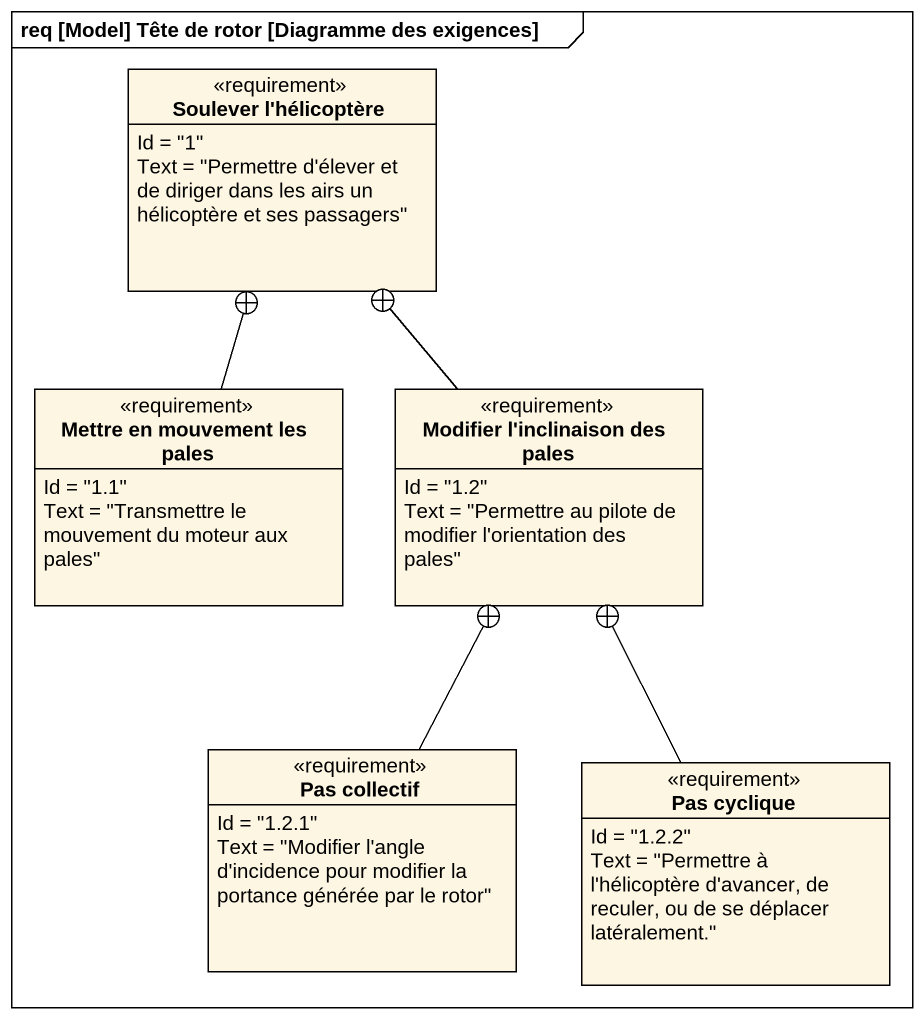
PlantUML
@startuml
mainframe req [Model] Tête de rotor [Diagramme des exigences]
hide circle
hide empty members
class "Soulever l'hélicoptère" as Soulever_l_hélicoptère <<requirement>> {
  Id = "1"
  Text = "Permettre d'élever et de diriger dans les airs un hélicoptère et ses passagers"
}
class "Mettre en mouvement les pales" as Mettre_en_mouvement_les <<requirement>> {
  Id = "1.1"
  Text = "Transmettre le mouvement du moteur aux pales"
}
class "Modifier l'inclinaison des pales" as Modifier_l_inclinaison_des <<requirement>> {
  Id = "1.2"
  Text = "Permettre au pilote de modifier l'orientation des pales"
}
class "Pas collectif" as Pas_collectif <<requirement>> {
  Id = "1.2.1"
  Text = "Modifier l'angle d'incidence pour modifier la portance générée par le rotor"
}
class "Pas cyclique" as Pas_cyclique <<requirement>> {
  Id = "1.2.2"
  Text = "Permettre à l'hélicoptère d'avancer, de reculer, ou de se déplacer latéralement."
}
Mettre_en_mouvement_les -up-+ Soulever_l_hélicoptère
Modifier_l_inclinaison_des -up-+ Soulever_l_hélicoptère
Pas_collectif -up-+ Modifier_l_inclinaison_des
Pas_cyclique -up-+ Modifier_l_inclinaison_des
@enduml
